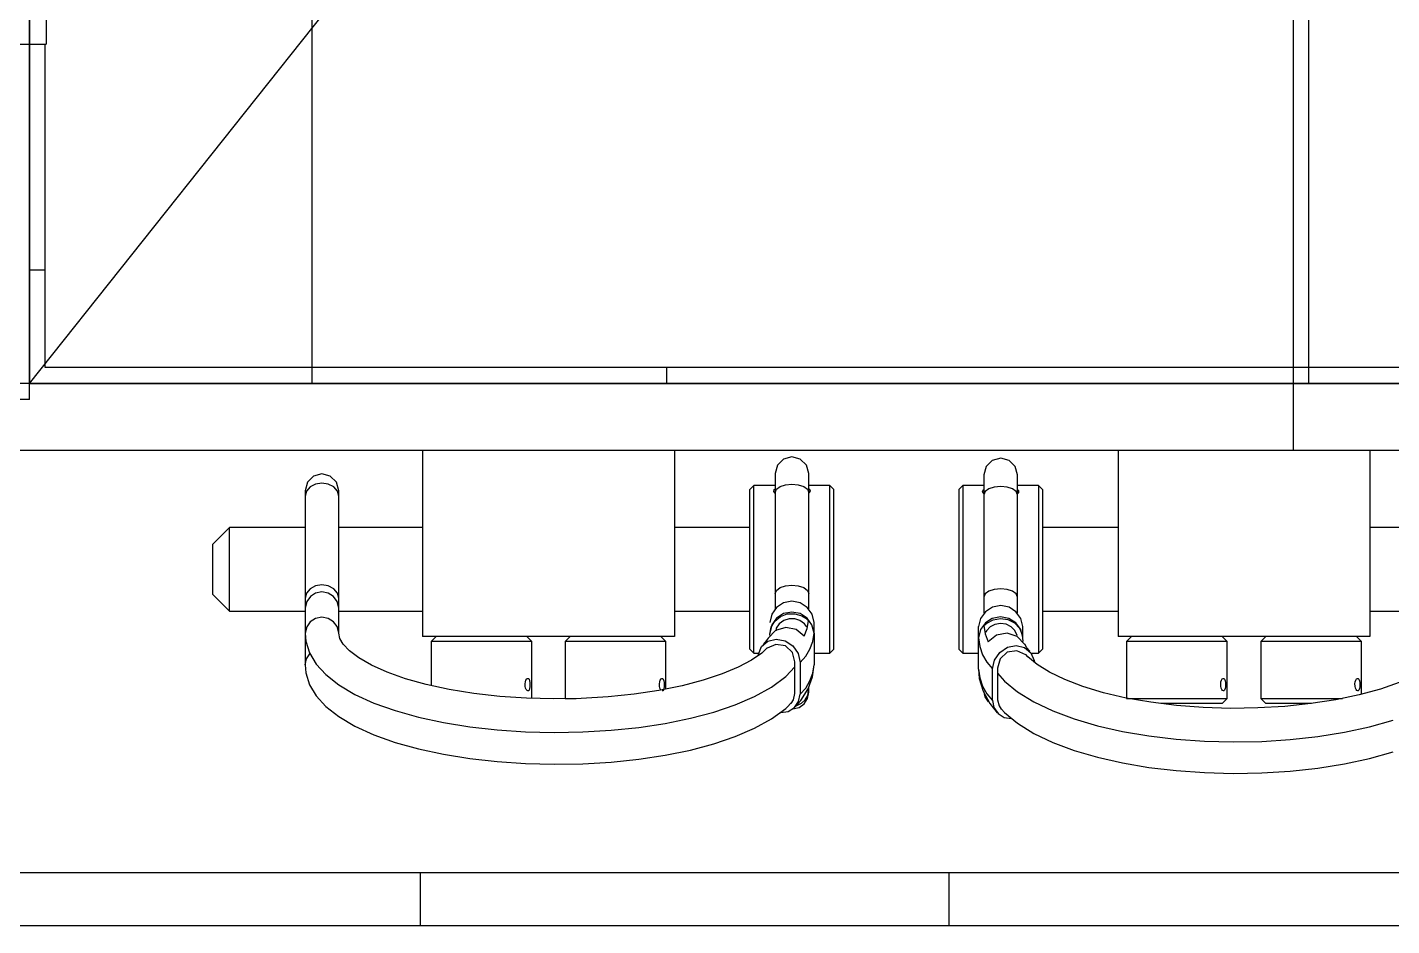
# Model space of a CAD drawing. Extents: x -1 to 1284, y 105 to 936.
# Drawn here: x 162.3 to 291.4, y 105 to 190 of the extents above; entities that cross this region are included whole.
import ezdxf

# ---------------------------------------------------------------- set-up
doc = ezdxf.new("R2010")
doc.units = 0

msp = doc.modelspace()

# ---------------------------------------------------------------- linework, layer by layer
for p, q in [((282.09, 149.955), (282.09, 713.128)), ((282.09, 149.955), (282.09, 713.128)), ((282.09, 149.955), (282.09, 713.128)), ((282.09, 149.955), (282.09, 713.128)), ((282.09, 149.955), (282.09, 713.128)), ((282.09, 149.955), (282.09, 713.128)), ((282.09, 149.955), (282.09, 713.128)), ((282.09, 149.955), (282.09, 713.128)), ((282.09, 149.955), (282.09, 713.128)), ((282.09, 149.955), (282.09, 713.128)), ((282.09, 149.955), (282.09, 713.128)), ((162.548, 156.305), (162.548, 706.778)), ((162.548, 156.305), (600.386, 706.778)), ((162.548, 706.778), (162.548, 156.305)), ((162.548, 156.305), (162.548, 706.778)), ((162.548, 156.305), (600.386, 706.778)), ((162.548, 706.778), (162.548, 156.305)), ((162.548, 156.305), (162.548, 706.778)), ((162.548, 156.305), (600.386, 706.778)), ((162.548, 706.778), (162.548, 156.305)), ((162.548, 156.305), (162.548, 706.778)), ((162.548, 156.305), (600.386, 706.778)), ((162.548, 706.778), (162.548, 156.305)), ((162.548, 156.305), (162.548, 706.778)), ((162.548, 156.305), (600.386, 706.778)), ((162.548, 706.778), (162.548, 156.305)), ((162.548, 156.305), (162.548, 706.778)), ((162.548, 156.305), (600.386, 706.778)), ((162.548, 706.778), (162.548, 156.305)), ((162.548, 156.305), (162.548, 706.778)), ((162.548, 156.305), (600.386, 706.778)), ((162.548, 706.778), (162.548, 156.305)), ((162.548, 156.305), (162.548, 706.778)), ((162.548, 156.305), (600.386, 706.778)), ((162.548, 706.778), (162.548, 156.305)), ((162.548, 156.305), (162.548, 706.778)), ((162.548, 156.305), (600.386, 706.778)), ((162.548, 706.778), (162.548, 156.305)), ((162.548, 156.305), (162.548, 706.778)), ((162.548, 156.305), (600.386, 706.778)), ((162.548, 706.778), (162.548, 156.305)), ((162.548, 156.305), (162.548, 706.778)), ((162.548, 156.305), (600.386, 706.778)), ((162.548, 706.778), (162.548, 156.305)), ((283.498, 706.778), (283.498, 156.305)), ((283.498, 706.778), (283.498, 156.305)), ((283.498, 706.778), (283.498, 156.305)), ((283.498, 706.778), (283.498, 156.305)), ((283.498, 706.778), (283.498, 156.305)), ((283.498, 706.778), (283.498, 156.305)), ((283.498, 706.778), (283.498, 156.305)), ((283.498, 706.778), (283.498, 156.305)), ((283.498, 706.778), (283.498, 156.305)), ((283.498, 706.778), (283.498, 156.305)), ((283.498, 706.778), (283.498, 156.305)), ((189.26, 222.625), (189.26, 156.305)), ((189.26, 222.625), (189.26, 156.305)), ((189.26, 222.625), (189.26, 156.305)), ((189.26, 222.625), (189.26, 156.305)), ((189.26, 222.625), (189.26, 156.305)), ((189.26, 222.625), (189.26, 156.305)), ((189.26, 222.625), (189.26, 156.305)), ((189.26, 222.625), (189.26, 156.305)), ((189.26, 222.625), (189.26, 156.305)), ((189.26, 222.625), (189.26, 156.305)), ((189.26, 222.625), (189.26, 156.305)), ((164.136, 191.573), (164.136, 188.398)), ((154.611, 188.398), (164.136, 188.398)), ((162.548, 154.767), (162.548, 188.398)), ((164.036, 157.792), (164.036, 188.398)), ((164.036, 167.012), (162.548, 167.012)), ((442.735, 157.792), (164.036, 157.792)), ((222.786, 157.792), (222.786, 156.304)), ((446.648, 156.304), (160.911, 156.304)), ((162.548, 156.305), (600.386, 156.305)), ((162.548, 156.305), (283.498, 156.305)), ((162.548, 156.305), (600.386, 156.305)), ((162.548, 156.305), (283.498, 156.305)), ((162.548, 156.305), (600.386, 156.305)), ((162.548, 156.305), (283.498, 156.305)), ((162.548, 156.305), (600.386, 156.305)), ((162.548, 156.305), (283.498, 156.305)), ((162.548, 156.305), (600.386, 156.305)), ((162.548, 156.305), (283.498, 156.305)), ((162.548, 156.305), (600.386, 156.305)), ((162.548, 156.305), (283.498, 156.305)), ((162.548, 156.305), (600.386, 156.305)), ((162.548, 156.305), (283.498, 156.305)), ((162.548, 156.305), (600.386, 156.305)), ((162.548, 156.305), (283.498, 156.305)), ((162.548, 156.305), (600.386, 156.305)), ((162.548, 156.305), (283.498, 156.305)), ((162.548, 156.305), (600.386, 156.305)), ((162.548, 156.305), (283.498, 156.305)), ((162.548, 156.305), (600.386, 156.305)), ((162.548, 156.305), (283.498, 156.305)), ((283.498, 156.305), (506.737, 156.305)), ((283.498, 156.305), (506.737, 156.305)), ((283.498, 156.305), (506.737, 156.305)), ((283.498, 156.305), (506.737, 156.305)), ((283.498, 156.305), (506.737, 156.305)), ((283.498, 156.305), (506.737, 156.305)), ((283.498, 156.305), (506.737, 156.305)), ((283.498, 156.305), (506.737, 156.305)), ((283.498, 156.305), (506.737, 156.305)), ((283.498, 156.305), (506.737, 156.305)), ((283.498, 156.305), (506.737, 156.305)), ((162.548, 154.767), (156.198, 154.767)), ((446.648, 149.954), (160.911, 149.954)), ((199.727, 149.954), (199.727, 132.365)), ((223.54, 149.954), (223.54, 132.365)), ((265.514, 149.954), (265.514, 132.365)), ((289.327, 149.954), (289.327, 132.365)), ((233.277685, 148.56675), (233.065, 147.773)), ((233.85875, 149.147815), (233.277685, 148.56675)), ((234.6525, 149.3605), (233.85875, 149.147815)), ((235.44625, 149.147815), (234.6525, 149.3605)), ((236.027315, 148.56675), (235.44625, 149.147815)), ((236.24, 147.773), (236.027315, 148.56675)), ((253.025685, 148.43675), (252.813, 147.643)), ((253.60675, 149.017815), (253.025685, 148.43675)), ((254.4005, 149.2305), (253.60675, 149.017815)), ((255.19425, 149.017815), (254.4005, 149.2305)), ((255.775315, 148.43675), (255.19425, 149.017815)), ((255.988, 147.643), (255.775315, 148.43675)), ((189.40875, 147.524815), (188.827685, 146.94375)), ((190.2025, 147.7375), (189.40875, 147.524815)), ((190.99625, 147.524815), (190.2025, 147.7375)), ((191.577315, 146.94375), (190.99625, 147.524815)), ((233.065, 147.773), (233.065, 145.972)), ((236.24, 145.972), (236.24, 147.773)), ((252.813, 147.643), (252.813, 145.773)), ((255.988, 145.773), (255.988, 147.643)), ((188.827685, 146.94375), (188.615, 146.15)), ((188.615, 146.15), (188.615, 145.62)), ((188.735846, 146.100631), (188.615006, 145.62)), ((189.079973, 146.508091), (188.735846, 146.100631)), ((189.594994, 146.780347), (189.079973, 146.508091)), ((190.202503, 146.875951), (189.594994, 146.780347)), ((190.810012, 146.780347), (190.202503, 146.875951)), ((191.325033, 146.508091), (190.810012, 146.780347)), ((191.66916, 146.100631), (191.325033, 146.508091)), ((191.79, 146.15), (191.577315, 146.94375)), ((191.79, 145.62), (191.66916, 146.100631)), ((191.79, 145.62), (191.79, 146.15)), ((231.065, 146.652), (230.684, 146.271)), ((230.684, 131.158), (230.684, 146.271)), ((233.065, 146.652), (231.065, 146.652)), ((231.065, 130.777), (231.065, 146.652)), ((232.95202, 146.065998), (232.974113, 146.261578)), ((233.065, 145.915), (232.95202, 146.065998)), ((232.974113, 146.261578), (233.065008, 146.326962)), ((233.065, 145.971), (233.18584, 146.279128)), ((233.065, 145.972), (233.065, 136.41)), ((233.18584, 146.279128), (233.529967, 146.540348)), ((233.529967, 146.540348), (234.044988, 146.714891)), ((234.044988, 146.714891), (234.652497, 146.776182)), ((234.652497, 146.776182), (235.260006, 146.714891)), ((235.260006, 146.714891), (235.775027, 146.540348)), ((235.775027, 146.540348), (236.119154, 146.279128)), ((236.119154, 146.279128), (236.239994, 145.971)), ((238.24, 146.652), (236.24, 146.652)), ((236.24, 146.33), (236.309138, 146.289656)), ((236.24, 136.41), (236.24, 145.972)), ((236.272917, 145.930542), (236.24, 145.903486)), ((236.367, 146.146), (236.272917, 145.930542)), ((236.309138, 146.289656), (236.367, 146.145895)), ((238.621, 146.271), (238.24, 146.652)), ((238.24, 130.777), (238.24, 146.652)), ((238.621, 131.158), (238.621, 146.271)), ((250.813, 146.652), (250.432, 146.271)), ((250.432, 146.271), (250.432, 145.73)), ((252.813, 146.652), (250.813, 146.652)), ((250.813, 146.652), (250.813, 146.083)), ((250.813, 146.083), (250.813, 130.777)), ((252.686, 146.083), (252.780083, 146.272894)), ((252.743862, 145.90744), (252.686, 146.083065)), ((252.813, 145.839), (252.743862, 145.90744)), ((252.780083, 146.272894), (252.813, 146.289616)), ((252.933846, 146.069695), (252.813006, 145.773)), ((253.277973, 146.321221), (252.933846, 146.069695)), ((253.792994, 146.489287), (253.277973, 146.321221)), ((254.400503, 146.548302), (253.792994, 146.489287)), ((255.008012, 146.489287), (254.400503, 146.548302)), ((255.523033, 146.321221), (255.008012, 146.489287)), ((255.86716, 146.069695), (255.523033, 146.321221)), ((255.988, 145.773), (255.86716, 146.069695)), ((256.078887, 145.945679), (255.987993, 145.841772)), ((257.989, 146.652), (255.988, 146.652)), ((255.988, 146.277), (256.10098, 146.161536)), ((256.10098, 146.161536), (256.078887, 145.945679)), ((258.37, 146.271), (257.989, 146.652)), ((257.989, 146.652), (257.989, 146.083)), ((257.989, 146.083), (257.989, 130.777)), ((258.37, 146.271), (258.37, 145.73)), ((188.615, 145.62), (188.615, 135.988)), ((191.79, 135.988), (191.79, 145.62)), ((250.432, 145.73), (250.432, 131.158)), ((252.813, 145.773), (252.813, 136.091)), ((255.988, 136.091), (255.988, 145.773)), ((258.37, 145.73), (258.37, 131.158)), ((181.471, 142.684), (179.8835, 141.0965)), ((188.615, 142.684), (181.471, 142.684)), ((181.471, 134.746), (181.471, 142.684)), ((199.727, 142.684), (191.79, 142.684)), ((230.684, 142.684), (223.54, 142.684)), ((265.514, 142.684), (258.37, 142.684)), ((297.264, 142.684), (289.327, 142.684)), ((179.884, 136.334), (179.884, 141.096)), ((189.079973, 136.876091), (188.735846, 136.468631)), ((189.594994, 137.148347), (189.079973, 136.876091)), ((190.202503, 137.243951), (189.594994, 137.148347)), ((190.810012, 137.148347), (190.202503, 137.243951)), ((191.325033, 136.876091), (190.810012, 137.148347)), ((191.66916, 136.468631), (191.325033, 136.876091)), ((233.18584, 136.718128), (233.529967, 136.979348)), ((233.529967, 136.979348), (234.044988, 137.153891)), ((234.044988, 137.153891), (234.652497, 137.215182)), ((234.652497, 137.215182), (235.260006, 137.153891)), ((235.260006, 137.153891), (235.775027, 136.979348)), ((235.775027, 136.979348), (236.119154, 136.718128)), ((253.792994, 136.807287), (253.277973, 136.639221)), ((254.400503, 136.866302), (253.792994, 136.807287)), ((255.008012, 136.807287), (254.400503, 136.866302)), ((255.523033, 136.639221), (255.008012, 136.807287)), ((179.884, 136.334), (181.4715, 134.7465)), ((188.615, 135.988), (188.615, 135.067)), ((188.615006, 135.988), (188.615, 135.988)), ((188.763112, 135.658284), (188.615, 135.067)), ((188.735846, 136.468631), (188.615006, 135.988)), ((189.108617, 136.136195), (188.763112, 135.658284)), ((189.604189, 136.455852), (189.108617, 136.136195)), ((190.2025, 136.572378), (189.604189, 136.455852)), ((190.800811, 136.455852), (190.2025, 136.572378)), ((191.296383, 136.136195), (190.800811, 136.455852)), ((191.641888, 135.658284), (191.296383, 136.136195)), ((191.79, 135.067), (191.641888, 135.658284)), ((191.79, 135.988), (191.66916, 136.468631)), ((191.79, 135.067), (191.79, 135.988)), ((233.065, 136.41), (233.18584, 136.718128)), ((233.065, 136.41), (233.065, 134.966)), ((233.857637, 135.538746), (233.201127, 135.111422)), ((234.652505, 135.694704), (233.857637, 135.538746)), ((235.447373, 135.538746), (234.652505, 135.694704)), ((236.103883, 135.111422), (235.447373, 135.538746)), ((236.119154, 136.718128), (236.239994, 136.41)), ((236.24, 134.966), (236.24, 136.41)), ((252.813, 136.091), (252.813, 134.567)), ((252.933846, 136.387695), (252.813006, 136.091)), ((253.277973, 136.639221), (252.933846, 136.387695)), ((255.86716, 136.387695), (255.523033, 136.639221)), ((255.988, 136.091), (255.86716, 136.387695)), ((255.988, 134.567), (255.988, 136.091)), ((181.471, 134.746), (188.615, 134.746)), ((188.615, 135.067), (188.615, 132.681)), ((191.79, 132.681), (191.79, 135.067)), ((191.79, 134.746), (199.727, 134.746)), ((223.54, 134.746), (230.684, 134.746)), ((232.746432, 134.473564), (232.55701, 133.686)), ((233.201127, 135.111422), (232.746432, 134.473564)), ((233.029891, 133.813544), (233.56115, 134.245394)), ((233.862074, 134.519322), (233.207292, 134.096351)), ((233.56115, 134.245394), (234.215223, 134.488331)), ((234.653008, 134.67341), (233.862074, 134.519322)), ((234.215223, 134.488331), (234.918381, 134.514908)), ((235.443864, 134.518922), (234.653008, 134.67341)), ((234.918381, 134.514908), (235.591319, 134.32209)), ((236.098432, 134.095621), (235.443864, 134.518922)), ((235.591319, 134.32209), (235.961979, 134.099179)), ((236.558578, 134.473564), (236.103883, 135.111422)), ((236.748, 133.686), (236.558578, 134.473564)), ((252.959173, 134.703415), (252.502631, 134.075021)), ((253.612507, 135.123491), (252.959173, 134.703415)), ((254.388999, 134.214556), (253.604873, 134.058113)), ((254.400505, 135.276559), (253.612507, 135.123491)), ((255.174914, 134.067361), (254.388999, 134.214556)), ((255.188503, 135.123491), (254.400505, 135.276559)), ((255.841837, 134.703415), (255.188503, 135.123491)), ((256.298379, 134.075021), (255.841837, 134.703415)), ((258.37, 134.746), (265.514, 134.746)), ((289.327, 134.746), (297.264, 134.746)), ((188.762405, 133.270441), (188.61514, 132.6815)), ((189.105602, 133.747248), (188.762405, 133.270441)), ((189.59813, 134.067476), (189.105602, 133.747248)), ((190.193385, 134.186679), (189.59813, 134.067476)), ((190.790059, 134.074797), (190.193385, 134.186679)), ((191.286484, 133.760643), (190.790059, 134.074797)), ((191.635512, 133.288087), (191.286484, 133.760643)), ((191.79, 132.701), (191.635512, 133.288087)), ((232.554583, 132.593621), (232.681279, 133.241471)), ((232.75137, 133.464071), (232.55701, 132.682058)), ((232.681279, 133.241471), (233.029891, 133.813544)), ((233.207292, 134.096351), (232.75137, 133.464071)), ((234.067158, 133.206986), (233.116393, 132.914094)), ((233.181193, 133.134729), (233.122138, 132.889111)), ((233.46382, 133.557874), (233.181193, 133.134729)), ((233.880177, 133.869603), (233.46382, 133.557874)), ((234.383295, 134.034735), (233.880177, 133.869603)), ((235.044449, 133.02086), (234.067158, 133.206986)), ((234.916416, 134.034658), (234.383295, 134.034735)), ((235.419429, 133.869405), (234.916416, 134.034658)), ((235.821, 132.399), (235.044449, 133.02086)), ((235.835657, 133.557599), (235.419429, 133.869405)), ((235.821, 132.399), (236.113215, 133.100538)), ((236.029989, 133.303848), (235.835657, 133.557599)), ((235.961979, 134.099179), (236.237807, 133.849828)), ((236.059, 133.229), (236.029989, 133.303848)), ((236.554035, 133.463111), (236.098432, 134.095621)), ((236.113215, 133.100538), (236.237504, 133.85027)), ((236.748, 132.681), (236.554035, 133.463111)), ((236.748, 132.681), (236.748, 133.686)), ((252.305, 132.235), (252.305, 133.297)), ((252.502631, 134.075021), (252.30501, 133.297)), ((252.501748, 133.010353), (252.30517, 132.235314)), ((252.955386, 133.637332), (252.501748, 133.010353)), ((252.815, 133.387), (253.086086, 133.630718)), ((252.815, 133.387), (252.938603, 132.596638)), ((253.604873, 134.058113), (252.955386, 133.637332)), ((253.396817, 133.257004), (253.047091, 132.883497)), ((253.086086, 133.630718), (253.699979, 133.9499)), ((253.860049, 133.501997), (253.396817, 133.257004)), ((253.699979, 133.9499), (254.393134, 134.06248)), ((254.384535, 133.590833), (253.860049, 133.501997)), ((254.9111, 133.513509), (254.384535, 133.590833)), ((254.393134, 134.06248), (255.087413, 133.955731)), ((255.380372, 133.278779), (254.9111, 133.513509)), ((255.087413, 133.955731), (255.7045, 133.641655)), ((255.829313, 133.654261), (255.174914, 134.067361)), ((255.739469, 132.913136), (255.380372, 133.278779)), ((255.7045, 133.641655), (256.174778, 133.15568)), ((256.290306, 133.032669), (255.829313, 133.654261)), ((256.174778, 133.15568), (256.445208, 132.552648)), ((256.496, 132.26), (256.290306, 133.032669)), ((256.496, 133.297), (256.298379, 134.075021)), ((256.496, 132.235), (256.496, 133.297)), ((188.615, 132.681), (188.683225, 131.913273)), ((188.615, 132.681), (188.615, 132.459)), ((188.615, 132.459), (188.615, 132.065)), ((188.615, 132.065), (188.615, 129.679)), ((188.683225, 131.913273), (189.032599, 130.798023)), ((191.903671, 132.156822), (191.790215, 132.680895)), ((192.219033, 131.625539), (191.903671, 132.156822)), ((223.54, 132.365), (199.727, 132.365)), ((200.997, 132.365), (200.520751, 131.888751)), ((200.521, 131.889), (200.521, 127.722)), ((209.683, 131.889), (200.521, 131.889)), ((210.046, 131.889), (209.569751, 132.365249)), ((210.046, 131.889), (209.683, 131.889)), ((210.046, 126.491), (210.046, 131.889)), ((213.697, 132.365), (213.220751, 131.888751)), ((213.221, 131.889), (213.221, 126.491)), ((222.383, 131.889), (213.221, 131.889)), ((222.746, 131.889), (222.269751, 132.365249)), ((222.746, 131.889), (222.383, 131.889)), ((222.746, 127.389), (222.746, 131.889)), ((231.787894, 131.41718), (232.386606, 131.92719)), ((232.139244, 131.817631), (231.946818, 131.605928)), ((232.41, 132.214), (232.139244, 131.817631)), ((232.386606, 131.92719), (233.175145, 132.116663)), ((233.116393, 132.914094), (232.41325, 132.210297)), ((232.557, 132.681), (232.554354, 132.650573)), ((232.586, 132.407), (232.554583, 132.593621)), ((233.175145, 132.116663), (234.012032, 131.951603)), ((234.012032, 131.951603), (234.74712, 131.461627)), ((236.362657, 131.160216), (236.629051, 131.898072)), ((236.629051, 131.898072), (236.74822, 132.68088)), ((236.748, 132.681), (236.748, 129.679)), ((252.305, 132.235), (252.420528, 131.415562)), ((252.305, 129.258), (252.305, 132.235)), ((252.938603, 132.596638), (253.231504, 131.85222)), ((253.047091, 132.883497), (252.989049, 132.747872)), ((254.018276, 132.480388), (253.23151, 131.85175)), ((255.00883, 132.662013), (254.018276, 132.480388)), ((255.967447, 132.353403), (255.00883, 132.662013)), ((255.94795, 132.457794), (255.739469, 132.913136)), ((255.948, 132.457), (255.94795, 132.457794)), ((256.666, 131.628), (255.967447, 132.353403)), ((256.445208, 132.552648), (256.485345, 131.900586)), ((256.485345, 131.900586), (256.478598, 131.878837)), ((256.498, 132.193), (256.496148, 132.23454)), ((256.881846, 131.289211), (256.681295, 131.632206)), ((289.327, 132.365), (265.514, 132.365)), ((266.784, 132.365), (266.307751, 131.888751)), ((266.308, 131.889), (266.308, 126.491)), ((275.468, 131.889), (266.308, 131.889)), ((275.833, 131.889), (275.356751, 132.365249)), ((275.833, 131.889), (275.468, 131.889)), ((275.833, 126.491), (275.833, 131.889)), ((279.484, 132.365), (279.007751, 131.888751)), ((279.008, 131.889), (279.008, 126.491)), ((288.168, 131.889), (279.008, 131.889)), ((288.533, 131.889), (288.056751, 132.365249)), ((288.533, 131.889), (288.168, 131.889)), ((288.533, 126.897), (288.533, 131.889)), ((188.73584, 130.247726), (189.073763, 130.724026)), ((189.032599, 130.798023), (189.654298, 129.753303)), ((192.806042, 131.001713), (192.219033, 131.625539)), ((193.69494, 130.326759), (192.806042, 131.001713)), ((230.684, 131.158), (231.065, 130.777)), ((231.805713, 130.79519), (230.83095, 130.118675)), ((231.065, 130.777), (231.505, 130.777)), ((231.472, 130.566), (231.48642, 130.678136)), ((231.48642, 130.678136), (231.787894, 131.41718)), ((232.306, 131.272), (231.805713, 130.79519)), ((233.142623, 131.610927), (232.30518, 131.24569)), ((234.043814, 131.460713), (233.142623, 131.610927)), ((234.717513, 130.843592), (234.043814, 131.460713)), ((234.946, 129.959), (234.717513, 130.843592)), ((234.74712, 131.461627), (235.248529, 130.73464)), ((235.248529, 130.73464), (235.426297, 129.901074)), ((235.427, 129.901), (235.95874, 130.487721)), ((235.95874, 130.487721), (236.362657, 131.160216)), ((236.748, 130.777), (238.24, 130.777)), ((238.24, 130.777), (238.621, 131.158)), ((250.432, 131.158), (250.813, 130.777)), ((250.813, 130.777), (252.305, 130.777)), ((252.420528, 131.415562), (252.685249, 130.639071)), ((252.685249, 130.639071), (253.09015, 129.92558)), ((253.804768, 130.122994), (254.306177, 130.84788)), ((254.306177, 130.84788), (255.041265, 131.339605)), ((255.027697, 130.865172), (254.342142, 130.248478)), ((255.939159, 131.004938), (255.027697, 130.865172)), ((255.041265, 131.339605), (255.878152, 131.509951)), ((255.878152, 131.509951), (256.666689, 131.328349)), ((256.778, 130.622), (255.939159, 131.004938)), ((256.666689, 131.328349), (257.265403, 130.827388)), ((256.973599, 130.421366), (256.781586, 130.645021)), ((257.147, 130.971), (256.881846, 131.289211)), ((257.842744, 129.705285), (256.973599, 130.421366)), ((257.265403, 130.827388), (257.566874, 130.096943)), ((257.3, 130.777), (257.989, 130.777)), ((257.989, 130.777), (258.37, 131.158)), ((188.615, 129.679), (188.73584, 130.247726)), ((188.615, 129.679), (188.683225, 128.911273)), ((189.654298, 129.753303), (190.563929, 128.749323)), ((194.88672, 129.641859), (193.69494, 130.326759)), ((196.36494, 128.98001), (194.88672, 129.641859)), ((229.57661, 129.450153), (228.05079, 128.810651)), ((230.83095, 130.118675), (229.57661, 129.450153)), ((234.085999, 128.564885), (234.946306, 129.473238)), ((234.946, 126.957), (234.946, 129.959)), ((235.427, 129.901), (235.427, 126.899)), ((236.615784, 128.553188), (236.747642, 129.679428)), ((236.629051, 128.896072), (236.74822, 129.67888)), ((252.305, 129.258), (252.377742, 128.39239)), ((252.305, 129.258), (252.420528, 128.438562)), ((253.09015, 129.92558), (253.62622, 129.29514)), ((253.627, 129.295), (253.804768, 130.122994)), ((253.627, 126.318), (253.627, 129.295)), ((254.107, 129.357), (254.107, 126.38)), ((254.342142, 130.248478), (254.10703, 129.35684)), ((257.566874, 130.096943), (257.58386, 129.957791)), ((259.011644, 128.97969), (257.842744, 129.705285)), ((188.683225, 128.911273), (189.032599, 127.796023)), ((189.032599, 127.796023), (189.654298, 126.751303)), ((190.563929, 128.749323), (191.790519, 127.780936)), ((191.790519, 127.780936), (193.326379, 126.873763)), ((198.10416, 128.365945), (196.36494, 128.98001)), ((200.07393, 127.818155), (198.10416, 128.365945)), ((202.24065, 127.350616), (200.07393, 127.818155)), ((209.421552, 127.867777), (209.448638, 128.058893)), ((209.427135, 127.668012), (209.421552, 127.867777)), ((209.448638, 128.058893), (209.503396, 128.221619)), ((209.503396, 128.221619), (209.576781, 128.338115)), ((209.576781, 128.338115), (209.656804, 128.393995)), ((209.656804, 128.393995), (209.73189, 128.383015)), ((209.73189, 128.383015), (209.794305, 128.307392)), ((209.794305, 128.307392), (209.840157, 128.174934)), ((209.840157, 128.174934), (209.86779, 127.999468)), ((209.86779, 127.999468), (209.876945, 127.801835)), ((209.876945, 127.801835), (209.868081, 127.605427)), ((222.121049, 127.86814), (222.148134, 128.059256)), ((222.126632, 127.668375), (222.121049, 127.86814)), ((222.148134, 128.059256), (222.202892, 128.221982)), ((222.202892, 128.221982), (222.276277, 128.338478)), ((222.276277, 128.338478), (222.3563, 128.394358)), ((222.3563, 128.394358), (222.431386, 128.383377)), ((222.431386, 128.383377), (222.493801, 128.307754)), ((222.493801, 128.307754), (222.539654, 128.175296)), ((222.539654, 128.175296), (222.567287, 127.99983)), ((222.567287, 127.99983), (222.576441, 127.802197)), ((222.576441, 127.802197), (222.567578, 127.605789)), ((226.27296, 128.220343), (224.27079, 127.69649)), ((228.05079, 128.810651), (226.27296, 128.220343)), ((232.731359, 127.561895), (234.085999, 128.564885)), ((235.95874, 127.485721), (236.362657, 128.158216)), ((236.204516, 127.417118), (236.615784, 128.553188)), ((236.362657, 128.158216), (236.629051, 128.896072)), ((252.377742, 128.39239), (252.73426, 127.17244)), ((252.420528, 128.438562), (252.685249, 127.662071)), ((254.104, 128.902), (254.767037, 128.137808)), ((254.767037, 128.137808), (255.994407, 127.123178)), ((260.466514, 128.277556), (259.011644, 128.97969)), ((262.183564, 127.624547), (260.466514, 128.277556)), ((275.207566, 127.867777), (275.234659, 128.058893)), ((275.213122, 127.668012), (275.207566, 127.867777)), ((275.234659, 128.058893), (275.289428, 128.221619)), ((275.289428, 128.221619), (275.362796, 128.338115)), ((275.362796, 128.338115), (275.442833, 128.393995)), ((275.442833, 128.393995), (275.517895, 128.383015)), ((275.517895, 128.383015), (275.580337, 128.307392)), ((275.580337, 128.307392), (275.626162, 128.174934)), ((275.626162, 128.174934), (275.653811, 127.999468)), ((275.653811, 127.999468), (275.663072, 127.801835)), ((275.663072, 127.801835), (275.654076, 127.605427)), ((287.907566, 127.867777), (287.934659, 128.058893)), ((287.913122, 127.668012), (287.907566, 127.867777)), ((287.934659, 128.058893), (287.989428, 128.221619)), ((287.989428, 128.221619), (288.062796, 128.338115)), ((288.062796, 128.338115), (288.142833, 128.393995)), ((288.142833, 128.393995), (288.217895, 128.383015)), ((288.217895, 128.383015), (288.280337, 128.307392)), ((288.280337, 128.307392), (288.326162, 128.174934)), ((288.326162, 128.174934), (288.353811, 127.999468)), ((288.353811, 127.999468), (288.363072, 127.801835)), ((288.363072, 127.801835), (288.354076, 127.605427)), ((292.102864, 127.999591), (290.308884, 127.380152)), ((189.654298, 126.751303), (190.563929, 125.747323)), ((193.326379, 126.873763), (195.122069, 126.057561)), ((204.56838, 126.973905), (202.24065, 127.350616)), ((207.01943, 126.695849), (204.56838, 126.973905)), ((209.55474, 126.521904), (207.01943, 126.695849)), ((209.464835, 127.482426), (209.427135, 127.668012)), ((209.527423, 127.333476), (209.464835, 127.482426)), ((209.6039, 127.237343), (209.527423, 127.333476)), ((212.13404, 126.455335), (209.55474, 126.521904)), ((209.683, 127.204), (209.6039, 127.237343)), ((209.683003, 127.204015), (209.683, 127.204)), ((209.732781, 127.219361), (209.683003, 127.204015)), ((209.795606, 127.296966), (209.732781, 127.219361)), ((209.841117, 127.431009), (209.795606, 127.296966)), ((209.868081, 127.605427), (209.841117, 127.431009)), ((214.71636, 126.497255), (212.13404, 126.455335)), ((213.221, 126.491), (214.246, 126.491)), ((217.26104, 126.646646), (214.71636, 126.497255)), ((219.72777, 126.900347), (217.26104, 126.646646)), ((222.07706, 127.25293), (219.72777, 126.900347)), ((224.27079, 127.69649), (222.07706, 127.25293)), ((222.164332, 127.482789), (222.126632, 127.668375)), ((222.226919, 127.333839), (222.164332, 127.482789)), ((222.261, 127.291), (222.226919, 127.333839)), ((222.432278, 127.219723), (222.382499, 127.204378)), ((222.382499, 127.204378), (222.383, 127.204)), ((222.495103, 127.297328), (222.432278, 127.219723)), ((222.540614, 127.431371), (222.495103, 127.297328)), ((222.567578, 127.605789), (222.540614, 127.431371)), ((229.303179, 125.889823), (231.130339, 126.674245)), ((231.130339, 126.674245), (232.731359, 127.561895)), ((234.812013, 126.357948), (234.946686, 126.956882)), ((235.292044, 126.208714), (235.42677, 126.89965)), ((235.427, 126.899), (235.95874, 127.485721)), ((235.505951, 126.314968), (236.204516, 127.417118)), ((235.807714, 125.997724), (236.124678, 126.4915)), ((235.916913, 126.36504), (236.149644, 126.786772)), ((236.124678, 126.4915), (236.24015, 127.08675)), ((236.149644, 126.786772), (236.23962, 127.27197)), ((236.24, 127.272), (236.24, 127.514)), ((236.24, 127.086), (236.24, 127.272)), ((252.685249, 127.662071), (253.09015, 126.94858)), ((252.73426, 127.17244), (253.362494, 126.02956)), ((252.934627, 126.650016), (252.813787, 127.230633)), ((253.258, 126.178), (252.934627, 126.650016)), ((253.09015, 126.94858), (253.62622, 126.31814)), ((255.994407, 127.123178), (257.527137, 126.172306)), ((264.133294, 127.040252), (262.183564, 127.624547)), ((266.282634, 126.539658), (264.133294, 127.040252)), ((268.595914, 126.134185), (266.282634, 126.539658)), ((266.308, 126.491), (275.468, 126.491)), ((275.250825, 127.482426), (275.213122, 127.668012)), ((275.313425, 127.333476), (275.250825, 127.482426)), ((275.38989, 127.237343), (275.313425, 127.333476)), ((275.357, 126.015), (275.833249, 126.491249)), ((275.469, 127.204), (275.38989, 127.237343)), ((275.468, 126.491), (275.833, 126.491)), ((275.518768, 127.219361), (275.469, 127.204015)), ((275.469, 127.204015), (275.469, 127.204)), ((275.581607, 127.296966), (275.518768, 127.219361)), ((275.627115, 127.431009), (275.581607, 127.296966)), ((275.654076, 127.605427), (275.627115, 127.431009)), ((279.008, 126.491), (279.484249, 126.014751)), ((279.008, 126.491), (286.723, 126.491)), ((288.293824, 126.832553), (286.090244, 126.370853)), ((287.950825, 127.482426), (287.913122, 127.668012)), ((288.013425, 127.333476), (287.950825, 127.482426)), ((288.08989, 127.237343), (288.013425, 127.333476)), ((288.169, 127.204), (288.08989, 127.237343)), ((288.218768, 127.219361), (288.169, 127.204015)), ((288.169, 127.204015), (288.169, 127.204)), ((288.281607, 127.296966), (288.218768, 127.219361)), ((288.327115, 127.431009), (288.281607, 127.296966)), ((290.308884, 127.380152), (288.293824, 126.832553)), ((288.354076, 127.605427), (288.327115, 127.431009)), ((190.563929, 125.747323), (191.790519, 124.778933)), ((195.122069, 126.057561), (197.134049, 125.342758)), ((197.134049, 125.342758), (199.334249, 124.730518)), ((225.049929, 124.618076), (227.269049, 125.204291)), ((227.269049, 125.204291), (229.303179, 125.889823)), ((232.731359, 124.559897), (234.085999, 125.562887)), ((233.594, 125.165), (234.291297, 125.261544)), ((234.085999, 125.562887), (234.706954, 126.218518)), ((234.291297, 125.261544), (234.891015, 125.630165)), ((234.581, 126.029), (234.812013, 126.357948)), ((234.746, 125.502), (235.33343, 125.652273)), ((234.891015, 125.630165), (235.292044, 126.208714)), ((234.943, 125.674), (235.505951, 126.314968)), ((235.116, 125.831), (235.564631, 126.036531)), ((235.33343, 125.652273), (235.807714, 125.997724)), ((235.564631, 126.036531), (235.916913, 126.36504)), ((253.362494, 126.02956), (254.069304, 125.148803)), ((253.627, 126.318), (253.759937, 125.641963)), ((253.759937, 125.641963), (254.151396, 125.074991)), ((254.107, 126.38), (254.24167, 125.787159)), ((254.24167, 125.787159), (254.443057, 125.493718)), ((254.483, 125.489), (254.767472, 125.161129)), ((257.527137, 126.172306), (259.322847, 125.313229)), ((259.322847, 125.313229), (261.337507, 124.559125)), ((271.035634, 125.832343), (268.595914, 126.134185)), ((275.029, 126.015), (269.549, 126.015)), ((273.562744, 125.640113), (271.035634, 125.832343)), ((276.137034, 125.561138), (273.562744, 125.640113)), ((275.357, 126.015), (275.029, 126.015)), ((278.717434, 125.59678), (276.137034, 125.561138)), ((281.263224, 125.746127), (278.717434, 125.59678)), ((283.794, 126.015), (279.484, 126.015)), ((283.734004, 126.006006), (281.263224, 125.746127)), ((286.090244, 126.370853), (283.734004, 126.006006)), ((191.790519, 124.778933), (193.326379, 123.87176)), ((199.334249, 124.730518), (201.696179, 124.222439)), ((201.696179, 124.222439), (204.191679, 123.820955)), ((220.161609, 123.755062), (222.671269, 124.13386)), ((222.671269, 124.13386), (225.049929, 124.618076)), ((231.130339, 123.672247), (232.731359, 124.559897)), ((254.151396, 125.074991), (254.736455, 124.711117)), ((254.736455, 124.711117), (255.41808, 124.61069)), ((254.767472, 125.161129), (255.994842, 124.146499)), ((255.994842, 124.146499), (257.527572, 123.195625)), ((261.337507, 124.559125), (263.541787, 123.912664)), ((263.541787, 123.912664), (265.908207, 123.376182)), ((289.289167, 123.806699), (291.509997, 124.428559)), ((193.326379, 123.87176), (195.122069, 123.055561)), ((195.122069, 123.055561), (197.134049, 122.340756)), ((204.191679, 123.820955), (206.790369, 123.52871)), ((206.790369, 123.52871), (209.459879, 123.347979)), ((209.459879, 123.347979), (212.166429, 123.280272)), ((212.166429, 123.280272), (214.875459, 123.326114)), ((214.875459, 123.326114), (217.552029, 123.484941)), ((217.552029, 123.484941), (220.161609, 123.755062)), ((227.269049, 122.20229), (229.303179, 122.887825)), ((229.303179, 122.887825), (231.130339, 123.672247)), ((257.527572, 123.195625), (259.323282, 122.336548)), ((265.908207, 123.376182), (268.408097, 122.952484)), ((268.408097, 122.952484), (271.010857, 122.644441)), ((271.010857, 122.644441), (273.684017, 122.454455)), ((279.105747, 122.43395), (281.784887, 122.603368)), ((281.784887, 122.603368), (284.396767, 122.890581)), ((284.396767, 122.890581), (286.908557, 123.292834)), ((286.908557, 123.292834), (289.289167, 123.806699)), ((197.134049, 122.340756), (199.334249, 121.728519)), ((199.334249, 121.728519), (201.696179, 121.22044)), ((222.671269, 121.131862), (225.049929, 121.616075)), ((225.049929, 121.616075), (227.269049, 122.20229)), ((259.323282, 122.336548), (261.337942, 121.582444)), ((261.337942, 121.582444), (263.542222, 120.935986)), ((273.684017, 122.454455), (276.393827, 122.38411)), ((276.393827, 122.38411), (279.105747, 122.43395)), ((289.289602, 120.83002), (291.510432, 121.451883)), ((201.696179, 121.22044), (204.191679, 120.818954)), ((204.191679, 120.818954), (206.790369, 120.526709)), ((206.790369, 120.526709), (209.459879, 120.345978)), ((209.459879, 120.345978), (212.166429, 120.278271)), ((212.166429, 120.278271), (214.875459, 120.324116)), ((214.875459, 120.324116), (217.552029, 120.48294)), ((217.552029, 120.48294), (220.161609, 120.753061)), ((220.161609, 120.753061), (222.671269, 121.131862)), ((263.542222, 120.935986), (265.908642, 120.399502)), ((265.908642, 120.399502), (268.408532, 119.975807)), ((284.397202, 119.913901), (286.908992, 120.316157)), ((286.908992, 120.316157), (289.289602, 120.83002)), ((268.408532, 119.975807), (271.011292, 119.667761)), ((271.011292, 119.667761), (273.684452, 119.477775)), ((273.684452, 119.477775), (276.394262, 119.407433)), ((276.394262, 119.407433), (279.106182, 119.457273)), ((279.106182, 119.457273), (281.785322, 119.626688)), ((281.785322, 119.626688), (284.397202, 119.913901)), ((1279, 110), (120, 110)), ((199.5, 110), (199.5, 105)), ((249.5, 110), (249.5, 105)), ((1284, 105), (115, 105))]:
    msp.add_line(p, q)

doc.saveas('drawing.dxf')
